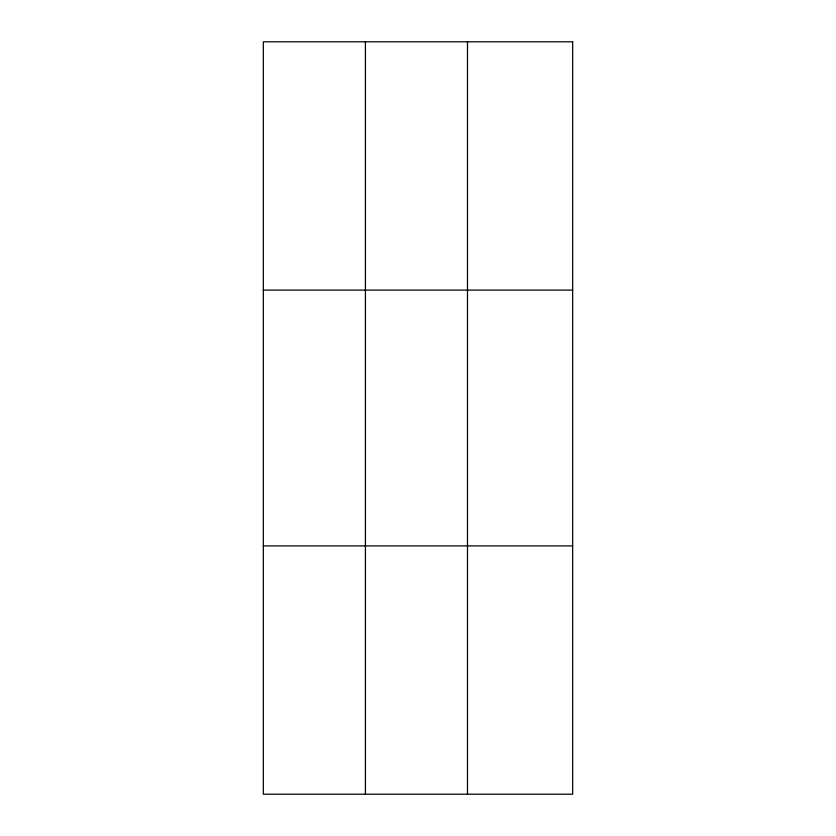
<?xml version="1.0" encoding="UTF-8"?>
<svg xmlns="http://www.w3.org/2000/svg" width="836" height="836" viewBox="0 0 836 836"><rect width="100%" height="100%" fill="white"/><g stroke="black" fill="none" stroke-linecap="round" stroke-linejoin="round"><path stroke-width="1.25" d="M365.416 794.2L365.416 41.8M467.491 794.2L467.491 41.8M263.33 290.092L572.67 290.092M263.33 545.908L572.67 545.908M572.67 41.8L572.67 794.2L263.33 794.2L263.33 41.8L572.67 41.8"/></g></svg>
